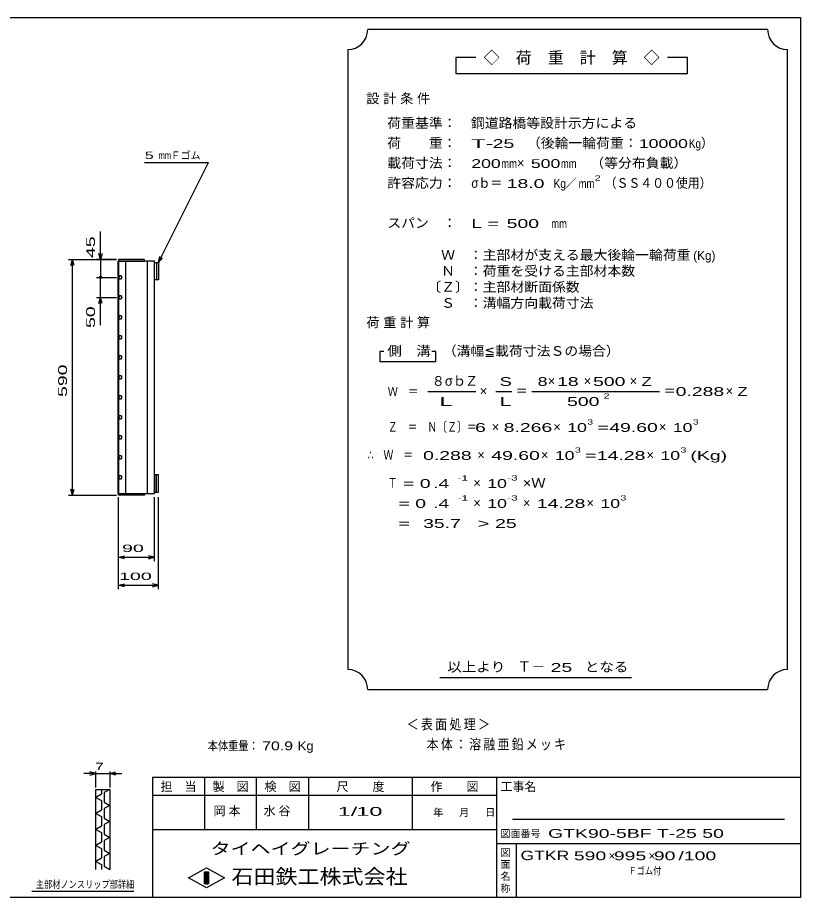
# Model space of a CAD drawing. Units: millimetres, scale not verified. Extents: x -1820 to 1731, y -1282 to 1054.
# Drawn here: x -227 to 1731, y -1146 to 1054 of the extents above; entities that cross this region are included whole.
import ezdxf
from ezdxf.enums import TextEntityAlignment as Align

# ---------------------------------------------------------------- set-up
doc = ezdxf.new("R2010")
doc.units = ezdxf.units.MM
doc.header["$LTSCALE"] = 10
for name, color, linetype, lineweight in [('0_2', 150, 'Continuous', 25), ('16', 3, 'Continuous', 25), ('22', 4, 'Continuous', 25), ('24', 2, 'Continuous', 25), ('32', 4, 'Continuous', 25)]:
    doc.layers.add(name, color=color, linetype=linetype, lineweight=lineweight)
doc.styles.add('ベクトル', font='')
doc.styles.get('ベクトル').set_extended_font_data('ベクトル')

msp = doc.modelspace()

# ---------------------------------------------------------------- linework, layer by layer
at = {"layer": '0_2'}
for p, q in [((-1729, 1053.5), (1731, 1053.5)), ((1731, 1053.5), (1731, -1146.5)), ((1731, -846.5), (111, -846.5)), ((111, -846.5), (111, -1146.5)), ((241, -846.5), (241, -976.5)), ((371, -976.5), (371, -846.5)), ((501, -846.5), (501, -976.5)), ((761, -976.5), (761, -846.5)), ((971, -846.5), (971, -1146.5)), ((971, -891.5), (111, -891.5)), ((1691, -951.5), (1011, -951.5)), ((111, -976.5), (971, -976.5)), ((971, -1011.5), (1731, -1011.5)), ((1021, -1146.5), (1021, -1011.5)), ((201, -1097.5), (246, -1072.5)), ((246, -1072.5), (291, -1097.5)), ((246, -1122.5), (201, -1097.5)), ((241, -1082.5), (251, -1082.5)), ((241, -1112.5), (241, -1082.5)), ((241, -1082.5), (243, -1082.5)), ((243, -1082.5), (243, -1112.5)), ((245, -1112.5), (245, -1082.5)), ((245, -1082.5), (247, -1082.5)), ((291, -1097.5), (246, -1122.5)), ((247, -1082.5), (247, -1112.5)), ((249, -1112.5), (249, -1082.5)), ((249, -1082.5), (251, -1082.5)), ((251, -1082.5), (251, -1112.5)), ((251, -1082.5), (251, -1112.5)), ((251, -1112.5), (241, -1112.5)), ((243, -1112.5), (245, -1112.5)), ((247, -1112.5), (249, -1112.5)), ((1731, -1146.5), (-1729, -1146.5))]:
    msp.add_line(p, q, dxfattribs=at)
at = {"layer": '16'}
for p, q in [((25.3, -136.5), (25.3, 444.5)), ((25.3, 444.5), (26, 444.5)), ((91, 449), (26, 449)), ((26, 449), (26, 444.5)), ((26, 444.5), (91, 444.5)), ((26, 444.5), (26, -136.5)), ((116, 444.5), (26, 444.5)), ((43.5, 444.5), (43.5, -136.5)), ((91, 444.5), (91, 449)), ((98.5, -136.5), (98.5, 444.5)), ((116, -136.5), (116, 444.5)), ((116, 441.5), (121, 441.5)), ((116, 397.5), (116, 441.5)), ((121, 441.5), (121, 397.5)), ((121, 441.5), (126, 441.5)), ((126, 441.5), (126, 397.5)), ((28.22, 407.88), (26, 403.96)), ((26, 403.96), (28.28, 400.09)), ((32.72, 407.91), (28.22, 407.88)), ((28.28, 400.09), (32.78, 400.12)), ((35, 404), (32.72, 407.91)), ((32.78, 400.12), (35, 404.04)), ((121, 397.5), (116, 397.5)), ((126, 397.5), (121, 397.5)), ((28.22, 357.88), (26, 353.96)), ((26, 353.96), (28.28, 350.09)), ((32.72, 357.91), (28.22, 357.88)), ((35, 354), (32.72, 357.91)), ((32.78, 350.12), (35, 354.04)), ((28.28, 350.09), (32.78, 350.12)), ((28.22, 307.88), (26, 303.96)), ((26, 303.96), (28.28, 300.09)), ((32.72, 307.91), (28.22, 307.88)), ((28.28, 300.09), (32.78, 300.12)), ((35, 304), (32.72, 307.91)), ((32.78, 300.12), (35, 304.04)), ((28.22, 257.88), (26, 253.96)), ((26, 253.96), (28.28, 250.09)), ((32.72, 257.91), (28.22, 257.88)), ((28.28, 250.09), (32.78, 250.12)), ((35, 254), (32.72, 257.91)), ((32.78, 250.12), (35, 254.04)), ((28.22, 207.88), (26, 203.96)), ((26, 203.96), (28.28, 200.09)), ((32.72, 207.91), (28.22, 207.88)), ((28.28, 200.09), (32.78, 200.12)), ((35, 204), (32.72, 207.91)), ((32.78, 200.12), (35, 204.04)), ((28.22, 157.88), (26, 153.96)), ((32.72, 157.91), (28.22, 157.88)), ((35, 154), (32.72, 157.91)), ((32.78, 150.12), (35, 154.04)), ((26, 153.96), (28.28, 150.09)), ((28.28, 150.09), (32.78, 150.12)), ((28.22, 107.88), (26, 103.96)), ((26, 103.96), (28.28, 100.09)), ((32.72, 107.91), (28.22, 107.88)), ((28.28, 100.09), (32.78, 100.12)), ((35, 104), (32.72, 107.91)), ((32.78, 100.12), (35, 104.04)), ((28.22, 57.88), (26, 53.96)), ((26, 53.96), (28.28, 50.09)), ((32.72, 57.91), (28.22, 57.88)), ((28.28, 50.09), (32.78, 50.12)), ((35, 54), (32.72, 57.91)), ((32.78, 50.12), (35, 54.04)), ((28.22, 7.88), (26, 3.96)), ((26, 3.96), (28.28, 0.09)), ((32.72, 7.91), (28.22, 7.88)), ((28.28, 0.09), (32.78, 0.12)), ((35, 4), (32.72, 7.91)), ((32.78, 0.12), (35, 4.04)), ((28.22, -42.12), (26, -46.04)), ((32.72, -42.09), (28.22, -42.12)), ((35, -46), (32.72, -42.09)), ((26, -46.04), (28.28, -49.91)), ((28.28, -49.91), (32.78, -49.88)), ((32.78, -49.88), (35, -45.96)), ((28.22, -92.12), (26, -96.04)), ((26, -96.04), (28.28, -99.91)), ((32.72, -92.09), (28.22, -92.12)), ((28.28, -99.91), (32.78, -99.88)), ((35, -96), (32.72, -92.09)), ((32.78, -99.88), (35, -95.96)), ((121, -89.5), (116, -89.5)), ((116, -89.5), (116, -133.5)), ((121, -133.5), (121, -89.5)), ((126, -89.5), (121, -89.5)), ((126, -133.5), (126, -89.5)), ((26, -136.5), (25.3, -136.5)), ((26, -136.5), (91, -136.5)), ((26, -141), (26, -136.5)), ((26, -136.5), (116, -136.5)), ((91, -141), (26, -141)), ((91, -136.5), (91, -141)), ((116, -133.5), (121, -133.5)), ((121, -133.5), (126, -133.5))]:
    msp.add_line(p, q, dxfattribs=at)
at = {"layer": '22'}
for p, q in [((91, 691.5), (251, 691.5)), ((126, 441.5), (251, 691.5)), ((-19, 449), (-19, 519)), ((-19, 449), (-23, 464)), ((-15, 464), (-19, 449)), ((-99, 449), (21, 449)), ((-93, 434), (-89, 449)), ((-85, 434), (-89, 449)), ((-89, -141), (-89, 449)), ((21, 449), (-29, 449)), ((-19, 449), (-19, 404)), ((126, 441.5), (129, 456.1)), ((126, 441.5), (136, 452.5)), ((-29, 404), (21, 404)), ((-19, 354), (-19, 404)), ((-29, 354), (21, 354)), ((-23, 339), (-19, 354)), ((-15, 339), (-19, 354)), ((-19, 284), (-19, 354)), ((-89, -141), (-93, -126)), ((-89, -141), (-85, -126)), ((-99, -141), (21, -141)), ((26, -306), (26, -146)), ((26, -376), (26, -146)), ((116, -306), (116, -146)), ((126, -376), (126, -146)), ((26, -296), (41, -292)), ((41, -300), (26, -296)), ((26, -296), (116, -296)), ((116, -296), (101, -292)), ((101, -300), (116, -296)), ((26, -366), (41, -362)), ((41, -370), (26, -366)), ((26, -366), (126, -366)), ((126, -366), (111, -362)), ((111, -370), (126, -366))]:
    msp.add_line(p, q, dxfattribs=at)
msp.add_circle((-19, 404), 3, dxfattribs=at)
at = {"layer": '24', "color": 4}
for p, q in [((1649, 1023.5), (649, 1023.5)), ((599, 973.5), (599, -576.5)), ((1699, -576.5), (1699, 973.5)), ((919, 953.5), (869, 953.5)), ((869, 953.5), (869, 913.5)), ((1449, 953.5), (1399, 953.5)), ((1449, 913.5), (1449, 953.5)), ((869, 913.5), (1449, 913.5)), ((689, 218.5), (679, 218.5)), ((679, 218.5), (679, 193.5)), ((819, 218.5), (809, 218.5)), ((819, 193.5), (819, 218.5)), ((679, 193.5), (819, 193.5)), ((799, 118.5), (919, 118.5)), ((969, 118.5), (1009, 118.5)), ((1059, 118.5), (1379, 118.5)), ((829, -596.5), (1309, -596.5)), ((649, -626.5), (1649, -626.5))]:
    msp.add_line(p, q, dxfattribs=at)
for centre, start, end in [((599, 1023.5), 270, 0), ((1699, 1023.5), 180, 270), ((599, -626.5), 0, 90), ((1699, -626.5), 90, 180)]:
    msp.add_arc(centre, 50, start, end, dxfattribs=at)
at = {"layer": '32'}
for p, q in [((-31, -836.5), (-46, -832.5)), ((-31, -871.5), (-31, -831.5)), ((4, -831.5), (4, -871.5)), ((4, -836.5), (19, -832.5)), ((-31, -836.5), (-61, -836.5)), ((-46, -840.5), (-31, -836.5)), ((-31, -836.5), (4, -836.5)), ((19, -840.5), (4, -836.5)), ((4, -836.5), (34, -836.5)), ((-31, -876.5), (4, -876.5)), ((-31, -1076.5), (-31, -876.5)), ((-17, -876.5), (-17, -888.5)), ((4, -876.5), (-10, -884.5)), ((4, -876.5), (4, -1076.5)), ((-17, -888.5), (-31, -896.5)), ((-31, -896.5), (-17, -904.5)), ((-10, -884.5), (-10, -908.5)), ((-17, -904.5), (-17, -928.5)), ((-10, -908.5), (4, -916.5)), ((4, -916.5), (-10, -924.5)), ((-17, -928.5), (-31, -936.5)), ((-31, -936.5), (-17, -944.5)), ((-17, -944.5), (-17, -968.5)), ((-10, -924.5), (-10, -948.5)), ((-10, -948.5), (4, -956.5)), ((4, -956.5), (-10, -964.5)), ((-10, -964.5), (-10, -988.5)), ((-17, -968.5), (-31, -976.5)), ((-31, -976.5), (-17, -984.5)), ((-17, -984.5), (-17, -1008.5)), ((-10, -988.5), (4, -996.5)), ((-17, -1008.5), (-31, -1016.5)), ((4, -996.5), (-10, -1004.5)), ((-10, -1004.5), (-10, -1028.5)), ((-31, -1016.5), (-17, -1024.5)), ((-17, -1024.5), (-17, -1048.5)), ((-10, -1028.5), (4, -1036.5)), ((-17, -1048.5), (-31, -1056.5)), ((4, -1036.5), (-10, -1044.5)), ((-10, -1044.5), (-10, -1068.5)), ((-31, -1056.5), (-17, -1064.5)), ((-17, -1064.5), (-17, -1076.5)), ((-10, -1068.5), (4, -1076.5)), ((64, -1131.5), (-191, -1131.5))]:
    msp.add_line(p, q, dxfattribs=at)

# ---------------------------------------------------------------- texts
at = {"layer": '0_2', "style": 'ベクトル'}
for s, height, p in [('担\u3000当', 21.99, (131, -869.5)), ('製\u3000図', 21.99, (261, -869.5)), ('検\u3000図', 21.99, (391, -869.5)), ('尺\u3000\u3000度', 21.99, (571, -869.5)), ('作\u3000\u3000図', 21.99, (806, -869.5)), ('工事名', 21.99, (981, -869.5)), ('年', 18.33, (813, -934)), ('月', 18.33, (878, -934)), ('日', 18.33, (943, -934)), ('図面番号', 18.33, (981, -987)), ('図', 18.33, (981, -1034)), ('面', 18.33, (981, -1064)), ('名', 18.33, (981, -1094)), ('称', 18.33, (981, -1124))]:
    msp.add_text(s, height=height, dxfattribs=at).set_placement(p, align=Align.MIDDLE_LEFT)
at = {"layer": '0_2', "color": 222, "style": 'ベクトル'}
for s, height, width, p in [('タイヘイグレーチング', 29.33, 1.25, (256, -1024.5)), ('石田鉄工株式会社', 36.66, 1.1, (308.5, -1094.5))]:
    msp.add_text(s, height=height, dxfattribs=dict(at, width=width)).set_placement(p, align=Align.MIDDLE_LEFT)
at = {"layer": '22', "color": 2, "style": 'ベクトル'}
for s, height, width, p in [(' 5 ', 18.33, 1.6, (81, 709)), ('mm', 18.33, 0.75, (126, 709)), (' 90 ', 18.33, 2, (21, -273.5)), (' 100 ', 18.33, 2, (13.5, -343.5)), ('本体重量：', 21.99, 0.85, (249, -767.5)), (' 70.9', 21.99, 1.35, (374, -767.5)), ('Kg', 21.99, 1.1, (474, -767.5)), ('1/', 21.99, 2, (574, -931.5)), (' 10 ', 21.99, 2, (604, -931.5)), ('GTK90-5BF T-25 50                        ', 21.99, 1.65, (1100, -986.5)), ('GTKR', 23.46, 1.4, (1031, -1041.5)), (' 590 ', 21.99, 1.65, (1151, -1042.5)), (' 995 ', 21.99, 1.65, (1251, -1042.5)), (' 90 ', 21.99, 1.65, (1351, -1042.5)), ('/', 21.99, 1.65, (1426, -1042.5)), (' 100 ', 21.99, 1.65, (1426, -1042.5)), ('Ｆゴム付', 18.33, 0.8, (1301, -1080))]:
    msp.add_text(s, height=height, dxfattribs=dict(at, width=width)).set_placement(p, align=Align.MIDDLE_LEFT)
for s, height, p in [('Ｆゴム', 18.33, (156, 709)), ('×', 21.99, (1251, -1042.5)), ('×', 21.99, (1351, -1042.5))]:
    msp.add_text(s, height=height, dxfattribs=at).set_placement(p, align=Align.MIDDLE_LEFT)
at = {"layer": '22', "color": 2, "style": 'ベクトル', "width": 1.65}
for s, p in [(' 45 ', (-44, 439)), (' 50 ', (-44, 264)), (' 590 ', (-114, 91.5))]:
    msp.add_text(s, height=21.99, rotation=90, dxfattribs=at).set_placement(p, align=Align.MIDDLE_LEFT)
at = {"layer": '22', "color": 2, "attachment_point": 4, "style": 'ベクトル'}
for s, insert, char_height in [('\\T1.2;\\W0.85;＜表面処理＞', (746.5, -715), 25.66), ('\\T1.19;\\W0.85;本体：溶融亜鉛メッキ', (796.5, -765), 25.66), ('\\T1.25;岡本\u3000', (263.5, -931.5), 21.99), ('\\T1.25;水谷\u3000', (388.5, -931.5), 21.99)]:
    msp.add_mtext(s, dxfattribs=dict(at, insert=insert, char_height=char_height))
at = {"layer": '24', "style": 'ベクトル'}
for s, height, p in [('◇\u3000荷\u3000重\u3000計\u3000算\u3000◇', 29.33, (939, 953.5)), ('）', 24.19, (1482, 740)), ('×', 24.19, (1022, 690)), ('／', 21.99, (1141.5, 638.5)), ('(Kg)', 21.99, (1463, 458.5)), ('８', 24.19, (809, 145)), ('σｂ', 24.19, (842, 145)), ('Ｚ', 24.19, (892, 145)), ('×', 24.19, (1099, 145)), ('×', 24.19, (1189, 145)), ('×', 24.19, (1304, 145)), ('×', 24.19, (929, 120)), ('×', 24.19, (1544, 120)), ('×', 24.19, (959, 30)), ('×', 24.19, (1113, 30)), ('×', 24.19, (1377, 30)), ('×', 24.19, (923, -40)), ('×', 24.19, (1082, -40)), ('×', 24.19, (1346, -40)), ('×', 24.19, (913, -110)), ('×', 24.19, (913, -160)), ('×', 24.19, (1037, -160)), ('×', 24.19, (1196, -160)), ('Ｔ－', 25.66, (1023, -569))]:
    msp.add_text(s, height=height, dxfattribs=at).set_placement(p, align=Align.MIDDLE_LEFT)
for s, height, width, p in [('荷重基準：\u3000', 24.19, 1.05, (698, 790)), ('鋼道路橋等設計示方による', 24.19, 1.05, (907, 790)), ('荷\u3000\u3000重：\u3000', 24.19, 1.05, (698, 740)), ('T-', 21.99, 2, (908, 738.5)), (' 25 ', 21.99, 1.65, (948, 738.5)), ('（後輪一輪荷重：', 24.19, 1.05, (1047, 740)), ('10000', 21.99, 1.5, (1327, 738.5)), ('Kg', 21.99, 0.85, (1452, 738.5)), ('載荷寸法：\u3000', 24.19, 1.05, (698, 690)), ('\u3000（等分布負載）', 24.19, 1.05, (1171, 690)), ('200', 21.99, 1.5, (908, 688.5)), ('mm', 21.99, 0.8, (983, 688.5)), ('500', 21.99, 1.5, (1057, 688.5)), ('mm', 21.99, 0.8, (1132, 688.5)), ('許容応力：\u3000', 24.19, 1.05, (698, 640)), ('σｂ＝', 24.19, 0.9, (908, 640)), (' 18.0', 21.99, 1.65, (983, 638.5)), ('Kg', 21.99, 0.85, (1114, 638.5)), ('mm', 21.99, 0.8, (1176.5, 638.5)), ('2', 13.2, 1.5, (1216.5, 652.5)), ('（ＳＳ４００使用）', 24.19, 0.9, (1241.5, 640)), ('スパン\u3000：\u3000', 24.19, 1.05, (698, 540)), ('L =', 21.99, 1.65, (908, 538.5)), (' 500 ', 21.99, 1.65, (983, 538.5)), ('mm', 21.99, 0.8, (1108, 538.5)), ('\u3000Ｗ\u3000：主部材が支える最大後輪一輪荷重', 24.19, 1.05, (798, 460)), ('\u3000Ｎ\u3000：荷重を受ける主部材本数', 24.19, 1.05, (798, 420)), ('〔Ｚ〕：主部材断面係数', 24.19, 1.05, (798, 380)), ('\u3000Ｓ\u3000：溝幅方向載荷寸法', 24.19, 1.05, (798, 340)), ('側\u3000溝', 24.19, 1.1, (698, 220)), ('\u3000（溝幅≦載荷寸法Ｓの場合）', 24.19, 1.05, (802, 220)), ('S', 21.99, 1.55, (979, 143.5)), ('8', 21.99, 1.5, (1074, 143.5)), (' 18 ', 21.99, 1.65, (1109, 143.5)), (' 500 ', 21.99, 1.65, (1199, 143.5)), ('Z', 21.99, 1.4, (1334, 143.5)), ('Ｗ\u3000＝', 21.99, 0.85, (699, 118.5)), ('＝', 24.19, 0.9, (1019, 120)), ('2', 13.2, 1.5, (1239, 107.5)), ('＝', 24.19, 0.9, (1389, 120)), ('0.288', 21.99, 1.65, (1419, 118.5)), ('Z', 21.99, 1.4, (1574, 118.5)), ('L', 21.99, 1.8, (979, 93.5)), (' 500 ', 21.99, 1.65, (1134, 93.5)), ('Ｚ\u3000＝\u3000Ｎ〔Ｚ〕＝', 24.19, 0.75, (699, 30)), ('3', 13.2, 1.5, (1198, 42.5)), ('3', 13.2, 1.5, (1462, 42.5)), (' 6 ', 21.99, 1.65, (904, 28.5)), ('8.266', 21.99, 1.65, (989, 28.5)), ('10', 21.99, 1.5, (1148, 28.5)), ('=', 21.99, 1.7, (1223, 28.5)), ('49.60', 21.99, 1.65, (1253, 28.5)), ('10', 21.99, 1.5, (1412, 28.5)), ('3', 13.2, 1.5, (1167, -27.5)), ('3', 13.2, 1.5, (1431, -27.5)), ('∴\u3000Ｗ\u3000＝', 24.19, 0.75, (649, -40)), (' 0.288', 21.99, 1.65, (774, -41.5)), ('49.60', 21.99, 1.65, (958, -41.5)), ('10', 21.99, 1.5, (1117, -41.5)), ('=', 21.99, 1.7, (1192, -41.5)), ('14.28', 21.99, 1.65, (1222, -41.5)), ('10', 21.99, 1.5, (1381, -41.5)), ('(Kg)', 21.99, 1.65, (1456, -41.5)), ('Ｔ', 24.19, 0.75, (699, -110)), (' = 0', 21.99, 1.65, (724, -111.5)), (' .4 ', 21.99, 1.65, (799, -111.5)), ('-1', 13.2, 1.65, (874, -97.5)), ('10', 21.99, 1.5, (948, -111.5)), ('-3', 13.2, 1.65, (998, -97.5)), ('×Ｗ', 24.19, 1.1, (1037, -110)), ('  = 0', 21.99, 1.65, (699, -161.5)), (' .4 ', 21.99, 1.65, (799, -161.5)), ('-1', 13.2, 1.65, (874, -147.5)), ('10', 21.99, 1.5, (948, -161.5)), ('-3', 13.2, 1.65, (998, -147.5)), ('14.28', 21.99, 1.65, (1072, -161.5)), ('10', 21.99, 1.5, (1231, -161.5)), ('3', 13.2, 1.5, (1281, -147.5)), ('  =', 21.99, 1.65, (699, -211.5)), (' 35.7', 21.99, 1.65, (774, -211.5)), ('>', 21.99, 1.7, (924, -211.5)), (' 25 ', 21.99, 1.65, (954, -211.5)), ('以上より\u3000', 24.19, 1.1, (848, -570)), (' 25 ', 21.99, 1.65, (1093, -571.5)), ('となる', 24.19, 1.1, (1192, -570))]:
    msp.add_text(s, height=height, dxfattribs=dict(at, width=width)).set_placement(p, align=Align.MIDDLE_LEFT)
at = {"layer": '24', "attachment_point": 4, "style": 'ベクトル'}
for s, insert, char_height in [('\\T1.28;設計条件', (645.5, 850), 24.19), ('\\T1.28;荷重計算', (645.5, 290), 24.19), ('\\T1.5;\\W2;\\~L\\~', (804, 93.5), 21.99)]:
    msp.add_mtext(s, dxfattribs=dict(at, insert=insert, char_height=char_height))
at = {"layer": '32', "color": 2, "style": 'ベクトル'}
for s, width, p in [(' 7 ', 1.6, (-43.5, -819)), ('主部材ノンスリップ部詳細', 0.8, (-181, -1114))]:
    msp.add_text(s, height=18.33, dxfattribs=dict(at, width=width)).set_placement(p, align=Align.MIDDLE_LEFT)

doc.saveas('drawing.dxf')
